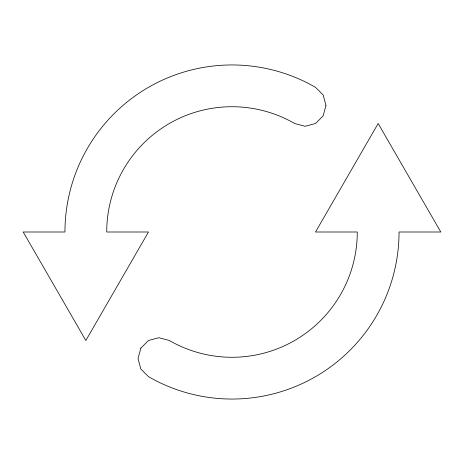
<?xml version="1.0" encoding="UTF-8"?>
<svg xmlns="http://www.w3.org/2000/svg" width="464" height="464" viewBox="0 0 464 464"><rect width="100%" height="100%" fill="white"/><g stroke="black" fill="none" stroke-linecap="round" stroke-linejoin="round"><path stroke-width="0.7" d="M140.836 348.139L138.04 358.579L140.836 369.019L148.48 376.664A167.04 167.04 0 0 0 399.04 232L440.8 232L378.16 123.505L315.52 232L357.28 232A125.28 125.28 0 0 1 169.36 340.495L158.92 337.699L148.48 340.495L140.836 348.139M325.96 105.421L323.164 115.861L315.52 123.505L305.08 126.301L294.64 123.505A125.28 125.28 0 0 0 106.72 232L148.48 232L85.84 340.495L23.2 232L64.96 232A167.04 167.04 0 0 1 315.52 87.336L323.164 94.981L325.96 105.421"/></g></svg>
